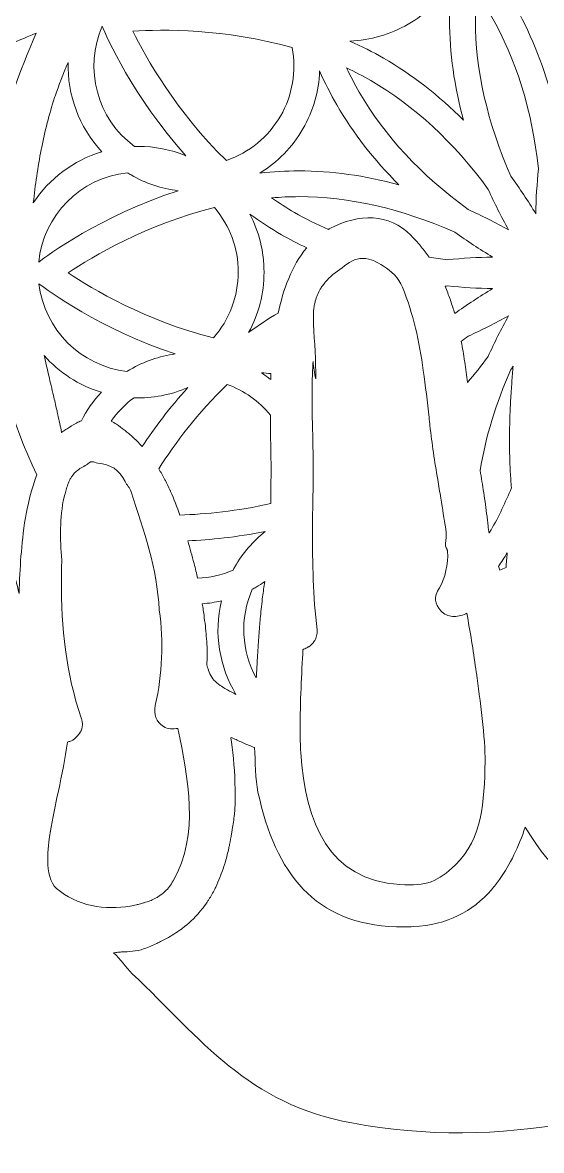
# Model space of a CAD drawing. Header units: millimetres. Extents: x -416 to 1516, y -417 to 43.
# Drawn here: x 216.7 to 240.2, y -287.4 to -236.2 of the extents above; entities that cross this region are included whole.
import ezdxf

# ---------------------------------------------------------------- set-up
doc = ezdxf.new("R2010")
doc.units = ezdxf.units.MM
doc.header["$MEASUREMENT"] = 0
doc.layers.add('Layer 4', color=7, linetype='Continuous')

msp = doc.modelspace()

# ---------------------------------------------------------------- linework, layer by layer
at = {"layer": 'Layer 4', "lineweight": 0}
for points, knots in [([(238.955, -235.331), (238.68, -234.855), (238.375, -234.384), (238.043, -233.926), (238.852, -234.352), (239.749, -234.574), (240.682, -234.574), (241.614, -234.574), (242.511, -234.352), (243.321, -233.926), (242.989, -234.384), (242.684, -234.855), (242.409, -235.331), (241.671, -236.608), (241.091, -238.032), (240.682, -239.572), (240.272, -238.032), (239.693, -236.608), (238.955, -235.331)], [0, 0, 0, 0, 1, 1, 1, 2, 2, 2, 3, 3, 3, 4, 4, 4, 5, 5, 5, 6, 6, 6, 6]), ([(236.686, -240.644), (235.562, -239.515), (234.348, -238.571), (233.069, -237.833), (232.581, -237.552), (232.069, -237.292), (231.539, -237.056), (232.464, -237.025), (233.363, -236.768), (234.179, -236.297), (234.993, -235.827), (235.664, -235.179), (236.153, -234.396), (236.091, -234.976), (236.06, -235.548), (236.06, -236.106), (236.06, -237.581), (236.27, -239.104), (236.686, -240.644)], [0, 0, 0, 0, 1, 1, 1, 2, 2, 2, 3, 3, 3, 4, 4, 4, 5, 5, 5, 6, 6, 6, 6]), ([(238.838, -243.183), (237.77, -240.758), (237.228, -238.378), (237.228, -236.106), (237.228, -235.707), (237.246, -235.296), (237.282, -234.877), (237.522, -235.222), (237.744, -235.569), (237.943, -235.915), (239.079, -237.882), (239.8, -240.214), (240.087, -242.848), (240.017, -243.525), (239.976, -244.211), (239.966, -244.894), (239.615, -244.307), (239.237, -243.734), (238.838, -243.183)], [0, 0, 0, 0, 1, 1, 1, 2, 2, 2, 3, 3, 3, 4, 4, 4, 5, 5, 5, 6, 6, 6, 6]), ([(216.835, -258.668), (216.643, -259.966), (216.587, -260.892), (216.551, -262.102), (216.543, -262.071), (216.534, -262.039), (216.526, -262.008), (216.229, -260.841), (215.904, -259.673), (215.569, -258.506), (215.486, -258.168), (215.406, -257.829), (215.32, -257.491), (215.307, -257.494), (215.292, -257.497), (215.278, -257.501), (214.712, -255.58), (214.116, -253.67), (213.522, -251.796), (213.521, -251.794), (213.52, -251.791), (213.52, -251.789), (212.837, -249.637), (212.133, -247.533), (211.414, -245.437), (210.696, -243.34), (209.963, -241.251), (209.226, -239.128), (209.853, -239.07), (210.697, -238.889), (211.598, -238.651), (213.041, -238.269), (214.634, -237.742), (215.732, -237.337), (216.144, -237.186), (216.486, -237.051), (216.725, -236.949), (216.878, -236.883), (216.984, -236.837), (217.06, -236.804), (217.21, -236.741), (217.196, -236.755), (217.316, -236.703), (216.613, -238.409), (215.897, -240.144), (215.58, -241.959), (214.667, -247.189), (215.042, -251.906), (217.354, -256.725), (217.158, -257.197), (216.893, -258.276), (216.835, -258.668)], [0, 0, 0, 0, 1, 1, 1, 2, 2, 2, 3, 3, 3, 4, 4, 4, 5, 5, 5, 6, 6, 6, 7, 7, 7, 8, 8, 8, 9, 9, 9, 10, 10, 10, 11, 11, 11, 12, 12, 12, 13, 13, 13, 14, 14, 14, 15, 15, 15, 16, 16, 16, 17, 17, 17, 17]), ([(220.316, -236.383), (220.504, -236.835), (221.701, -239.576), (224.1, -242.254), (223.42, -241.976), (222.691, -241.831), (221.949, -241.831), (221.892, -241.831), (221.835, -241.833), (221.779, -241.835), (220.074, -240.578), (219.481, -238.302), (220.316, -236.383)], [0, 0, 0, 0, 1, 1, 1, 2, 2, 2, 3, 3, 3, 4, 4, 4, 4]), ([(228.924, -237.356), (229.124, -238.421), (228.939, -239.517), (228.397, -240.455), (227.849, -241.404), (226.981, -242.117), (225.945, -242.473), (223.677, -240.279), (222.29, -237.79), (221.709, -236.612), (223.024, -236.525), (225.882, -236.482), (228.924, -237.356)], [0, 0, 0, 0, 1, 1, 1, 2, 2, 2, 3, 3, 3, 4, 4, 4, 4]), ([(217.56, -241.933), (217.714, -241.154), (217.909, -240.385), (218.161, -239.62), (218.167, -239.6), (218.174, -239.58), (218.181, -239.56), (218.351, -239.048), (218.547, -238.538), (218.773, -238.029), (218.773, -238.029), (218.773, -238.029), (218.773, -238.029), (218.732, -239.494), (219.255, -240.954), (220.301, -242.075), (218.993, -242.469), (217.91, -243.303), (217.193, -244.389), (217.193, -244.389), (217.193, -244.389), (217.193, -244.389), (217.281, -243.575), (217.395, -242.775), (217.55, -241.985), (217.553, -241.968), (217.556, -241.95), (217.56, -241.933)], [0, 0, 0, 0, 1, 1, 1, 2, 2, 2, 3, 3, 3, 4, 4, 4, 5, 5, 5, 6, 6, 6, 7, 7, 7, 8, 8, 8, 9, 9, 9, 9]), ([(236.898, -244.695), (234.759, -243.128), (233.098, -241.337), (231.962, -239.368), (231.762, -239.023), (231.572, -238.658), (231.393, -238.277), (231.773, -238.456), (232.139, -238.646), (232.485, -238.845), (234.453, -239.982), (236.245, -241.643), (237.811, -243.782), (238.09, -244.405), (238.397, -245.018), (238.728, -245.611), (238.133, -245.28), (237.52, -244.973), (236.898, -244.695)], [0, 0, 0, 0, 1, 1, 1, 2, 2, 2, 3, 3, 3, 4, 4, 4, 5, 5, 5, 6, 6, 6, 6]), ([(229.409, -241.04), (229.878, -240.228), (230.135, -239.334), (230.168, -238.414), (230.405, -238.947), (230.666, -239.463), (230.949, -239.953), (231.687, -241.231), (232.631, -242.445), (233.761, -243.57), (232.221, -243.154), (230.698, -242.943), (229.223, -242.943), (228.649, -242.943), (228.06, -242.977), (227.462, -243.042), (228.266, -242.551), (228.93, -241.87), (229.409, -241.04)], [0, 0, 0, 0, 1, 1, 1, 2, 2, 2, 3, 3, 3, 4, 4, 4, 5, 5, 5, 6, 6, 6, 6]), ([(221.457, -243.027), (221.511, -243.061), (221.565, -243.094), (221.621, -243.127), (222.283, -243.508), (223.01, -243.751), (223.761, -243.844), (220.249, -244.976), (217.787, -246.81), (217.44, -247.077), (217.651, -244.96), (219.315, -243.259), (221.457, -243.027)], [0, 0, 0, 0, 1, 1, 1, 2, 2, 2, 3, 3, 3, 4, 4, 4, 4]), ([(229.223, -244.112), (231.493, -244.112), (233.874, -244.654), (236.299, -245.722), (236.85, -246.121), (237.423, -246.499), (238.011, -246.85), (237.327, -246.861), (236.641, -246.901), (235.964, -246.971), (235.681, -246.94), (235.403, -246.903), (235.127, -246.861), (235.127, -246.861), (235.127, -246.861), (235.127, -246.861), (235.015, -246.698), (234.896, -246.538), (234.768, -246.381), (234.759, -246.37), (234.751, -246.359), (234.741, -246.347), (234.607, -246.185), (234.466, -246.026), (234.313, -245.87), (234.312, -245.87), (234.312, -245.87), (234.312, -245.869), (233.308, -244.854), (231.954, -244.869), (230.636, -245.559), (230.636, -245.559), (230.636, -245.559), (230.636, -245.559), (230.615, -245.57), (230.597, -245.583), (230.577, -245.594), (230.04, -245.364), (229.522, -245.111), (229.031, -244.827), (228.686, -244.627), (228.338, -244.406), (227.994, -244.166), (228.411, -244.13), (228.823, -244.112), (229.223, -244.112)], [0, 0, 0, 0, 1, 1, 1, 2, 2, 2, 3, 3, 3, 4, 4, 4, 5, 5, 5, 6, 6, 6, 7, 7, 7, 8, 8, 8, 9, 9, 9, 10, 10, 10, 11, 11, 11, 12, 12, 12, 13, 13, 13, 14, 14, 14, 15, 15, 15, 15]), ([(225.401, -244.601), (226.098, -245.42), (226.481, -246.457), (226.481, -247.533), (226.481, -248.634), (226.082, -249.691), (225.354, -250.519), (222.301, -249.752), (219.863, -248.294), (218.774, -247.566), (219.871, -246.832), (222.328, -245.364), (225.401, -244.601)], [0, 0, 0, 0, 1, 1, 1, 2, 2, 2, 3, 3, 3, 4, 4, 4, 4]), ([(226.945, -250.275), (227.408, -249.439), (227.65, -248.506), (227.65, -247.533), (227.65, -246.603), (227.429, -245.708), (227.005, -244.9), (227.476, -245.243), (227.958, -245.557), (228.447, -245.839), (228.812, -246.05), (229.193, -246.245), (229.583, -246.429), (228.906, -247.242), (228.514, -248.343), (228.289, -249.39), (227.834, -249.66), (227.384, -249.953), (226.945, -250.275)], [0, 0, 0, 0, 1, 1, 1, 2, 2, 2, 3, 3, 3, 4, 4, 4, 5, 5, 5, 6, 6, 6, 6]), ([(269.298, -260.813), (268.424, -263.76), (266.739, -266.261), (264.619, -268.597), (264.268, -268.983), (263.782, -269.505), (263.421, -269.918), (263.419, -269.921), (263.412, -269.93), (263.409, -269.932), (263.283, -270.039), (263.184, -270.176), (263.079, -270.302), (261.979, -271.616), (260.864, -273.03), (259.814, -274.352), (259.419, -274.85), (258.971, -275.452), (258.617, -275.87), (258.404, -276.121), (258.188, -276.374), (257.969, -276.626), (257.936, -276.664), (257.904, -276.702), (257.871, -276.74), (257.659, -276.983), (257.444, -277.226), (257.227, -277.468), (257.187, -277.513), (257.147, -277.557), (257.107, -277.601), (256.887, -277.844), (256.665, -278.086), (256.439, -278.324), (256.405, -278.36), (256.372, -278.394), (256.338, -278.429), (256.1, -278.68), (255.86, -278.928), (255.615, -279.17), (255.453, -279.331), (255.289, -279.489), (255.124, -279.646), (255.072, -279.695), (255.019, -279.743), (254.967, -279.792), (254.853, -279.898), (254.739, -280.003), (254.625, -280.107), (254.56, -280.165), (254.495, -280.222), (254.43, -280.279), (254.325, -280.372), (254.22, -280.464), (254.114, -280.554), (254.044, -280.613), (253.975, -280.671), (253.905, -280.728), (253.801, -280.815), (253.697, -280.9), (253.592, -280.984), (253.52, -281.041), (253.448, -281.098), (253.375, -281.154), (253.27, -281.236), (253.165, -281.315), (253.059, -281.394), (252.986, -281.448), (252.913, -281.502), (252.84, -281.555), (252.73, -281.634), (252.619, -281.71), (252.508, -281.786), (252.438, -281.835), (252.367, -281.884), (252.296, -281.931), (252.173, -282.012), (252.049, -282.089), (251.925, -282.166), (251.865, -282.204), (251.805, -282.243), (251.745, -282.279), (251.559, -282.39), (251.372, -282.497), (251.184, -282.599), (244.951, -285.942), (238.338, -287.359), (231.635, -286.114), (226.896, -285.234), (224.845, -282.364), (221.678, -279.346), (221.359, -279.042), (221.162, -278.687), (220.832, -278.401), (220.896, -278.39), (220.958, -278.381), (221.017, -278.374), (221.077, -278.368), (221.135, -278.363), (221.191, -278.359), (221.531, -278.337), (221.828, -278.352), (222.219, -278.209), (222.421, -278.136), (222.61, -278.056), (222.792, -277.972), (222.849, -277.946), (222.903, -277.918), (222.958, -277.891), (223.081, -277.83), (223.201, -277.768), (223.316, -277.702), (223.374, -277.67), (223.43, -277.636), (223.485, -277.602), (223.596, -277.534), (223.702, -277.463), (223.804, -277.391), (223.85, -277.358), (223.897, -277.327), (223.941, -277.294), (224.234, -277.071), (224.492, -276.826), (224.72, -276.559), (224.754, -276.52), (224.786, -276.479), (224.819, -276.439), (224.907, -276.329), (224.99, -276.216), (225.069, -276.098), (225.095, -276.06), (225.122, -276.023), (225.146, -275.985), (225.244, -275.832), (225.335, -275.673), (225.418, -275.508), (225.434, -275.478), (225.447, -275.445), (225.462, -275.414), (225.53, -275.274), (225.593, -275.131), (225.651, -274.983), (225.672, -274.931), (225.693, -274.877), (225.713, -274.824), (225.768, -274.673), (225.821, -274.518), (225.869, -274.359), (225.879, -274.324), (225.891, -274.291), (225.901, -274.256), (225.957, -274.062), (226.007, -273.861), (226.053, -273.655), (226.065, -273.602), (226.075, -273.547), (226.087, -273.492), (226.12, -273.33), (226.152, -273.163), (226.181, -272.992), (226.191, -272.93), (226.202, -272.867), (226.212, -272.804), (226.247, -272.581), (226.279, -272.355), (226.307, -272.119), (226.328, -271.941), (226.339, -271.69), (226.341, -271.4), (226.342, -271.183), (226.339, -270.944), (226.331, -270.697), (226.307, -269.956), (226.241, -269.146), (226.147, -268.649), (226.165, -268.637), (226.184, -268.641), (226.203, -268.649), (226.222, -268.658), (226.241, -268.671), (226.26, -268.679), (226.419, -268.745), (226.579, -268.819), (226.737, -268.892), (226.894, -268.966), (227.058, -269.024), (227.217, -269.095), (227.263, -269.698), (227.253, -270.547), (227.375, -271.112), (228.174, -274.799), (229.952, -277.105), (233.647, -277.217), (233.893, -277.224), (234.148, -277.222), (234.411, -277.21), (235.967, -277.138), (237.106, -276.51), (237.955, -275.54), (238.085, -275.392), (238.207, -275.233), (238.324, -275.069), (238.81, -274.387), (239.189, -273.581), (239.488, -272.7), (240.712, -274.787), (242.269, -276.132), (244.75, -276.389), (244.973, -276.412), (245.196, -276.422), (245.417, -276.419), (246.965, -276.4), (248.436, -275.77), (249.609, -274.871), (249.74, -274.771), (249.859, -274.67), (249.969, -274.568), (250.072, -274.472), (250.166, -274.375), (250.254, -274.277), (250.284, -274.244), (250.311, -274.209), (250.339, -274.175), (250.395, -274.109), (250.451, -274.043), (250.502, -273.975), (250.532, -273.935), (250.561, -273.893), (250.59, -273.852), (250.634, -273.789), (250.678, -273.726), (250.719, -273.662), (250.747, -273.618), (250.774, -273.574), (250.801, -273.53), (250.84, -273.466), (250.878, -273.401), (250.915, -273.335), (250.94, -273.29), (250.966, -273.245), (250.99, -273.199), (251.027, -273.13), (251.064, -273.06), (251.1, -272.989), (251.122, -272.945), (251.145, -272.9), (251.168, -272.856), (251.208, -272.774), (251.249, -272.69), (251.289, -272.606), (251.361, -272.457), (251.434, -272.306), (251.51, -272.149), (252.518, -273.947), (253.823, -275.419), (255.965, -275.401), (256.108, -275.4), (256.254, -275.392), (256.405, -275.377), (256.405, -275.377), (256.405, -275.377), (256.405, -275.377), (256.626, -275.355), (256.838, -275.324), (257.043, -275.286), (257.11, -275.274), (257.173, -275.257), (257.239, -275.243), (257.374, -275.214), (257.508, -275.184), (257.636, -275.149), (257.709, -275.128), (257.779, -275.104), (257.851, -275.082), (257.965, -275.045), (258.077, -275.007), (258.186, -274.965), (258.257, -274.938), (258.326, -274.909), (258.394, -274.879), (258.497, -274.834), (258.597, -274.787), (258.695, -274.737), (258.76, -274.704), (258.824, -274.671), (258.887, -274.635), (258.983, -274.581), (259.076, -274.523), (259.167, -274.464), (259.224, -274.427), (259.281, -274.391), (259.336, -274.352), (259.432, -274.284), (259.523, -274.211), (259.613, -274.137), (259.656, -274.101), (259.702, -274.068), (259.743, -274.031), (259.872, -273.918), (259.995, -273.8), (260.111, -273.675), (260.243, -273.532), (260.367, -273.381), (260.484, -273.223), (260.523, -273.171), (260.557, -273.115), (260.594, -273.062), (260.669, -272.953), (260.743, -272.844), (260.812, -272.73), (260.852, -272.663), (260.888, -272.593), (260.926, -272.524), (260.985, -272.416), (261.044, -272.308), (261.098, -272.195), (261.134, -272.12), (261.168, -272.042), (261.202, -271.964), (261.252, -271.852), (261.299, -271.738), (261.344, -271.622), (261.375, -271.54), (261.406, -271.458), (261.435, -271.374), (261.477, -271.255), (261.516, -271.133), (261.553, -271.01), (261.579, -270.925), (261.605, -270.841), (261.628, -270.754), (261.664, -270.624), (261.696, -270.491), (261.727, -270.357), (261.747, -270.273), (261.768, -270.19), (261.786, -270.105), (261.818, -269.955), (261.845, -269.802), (261.872, -269.648), (261.884, -269.575), (261.899, -269.503), (261.911, -269.428), (261.947, -269.198), (261.979, -268.965), (262.005, -268.727), (262.052, -268.304), (262.067, -267.864), (262.06, -267.414), (262.039, -266.064), (261.82, -264.625), (261.665, -263.301), (261.62, -262.919), (261.51, -262.29), (261.461, -261.878), (261.767, -261.31), (262.046, -260.751), (262.319, -260.172), (262.473, -259.846), (262.612, -259.557), (262.78, -259.221), (262.947, -258.885), (263.136, -258.483), (263.287, -258.128), (263.472, -258.263), (263.638, -258.352), (263.845, -258.341), (263.915, -258.337), (263.988, -258.322), (264.069, -258.294), (264.123, -258.276), (264.173, -258.249), (264.222, -258.22), (264.234, -258.212), (264.245, -258.205), (264.257, -258.197), (264.343, -258.137), (264.417, -258.061), (264.474, -257.973), (264.482, -257.96), (264.488, -257.947), (264.496, -257.934), (264.512, -257.904), (264.527, -257.874), (264.54, -257.842), (264.546, -257.826), (264.551, -257.811), (264.557, -257.794), (264.567, -257.762), (264.574, -257.729), (264.58, -257.695), (264.583, -257.68), (264.586, -257.665), (264.588, -257.649), (264.593, -257.6), (264.594, -257.55), (264.588, -257.499), (264.588, -257.499), (264.588, -257.499), (264.588, -257.499), (264.484, -256.591), (264.218, -255.748), (263.954, -254.889), (263.859, -254.581), (263.767, -254.298), (263.676, -253.993), (263.671, -253.737), (263.676, -253.489), (263.685, -253.243), (263.688, -253.181), (263.69, -253.12), (263.694, -253.06), (263.707, -252.816), (263.724, -252.576), (263.752, -252.341), (263.752, -252.341), (263.752, -252.34), (263.752, -252.34), (263.78, -252.105), (263.817, -251.877), (263.86, -251.65), (263.87, -251.595), (263.881, -251.54), (263.892, -251.485), (263.938, -251.259), (263.989, -251.037), (264.05, -250.819), (264.05, -250.819), (264.05, -250.819), (264.05, -250.819), (264.479, -250.19), (264.783, -249.474), (264.933, -248.706), (264.933, -248.706), (264.933, -248.706), (264.933, -248.706), (265.159, -248.303), (265.416, -247.909), (265.704, -247.519), (265.716, -247.503), (265.729, -247.486), (265.741, -247.47), (265.862, -247.308), (265.99, -247.146), (266.123, -246.985), (266.156, -246.944), (266.189, -246.904), (266.223, -246.863), (266.372, -246.686), (266.526, -246.509), (266.688, -246.332), (266.689, -246.331), (266.689, -246.331), (266.69, -246.33), (267.208, -245.768), (268.047, -245.288), (268.873, -245.315), (268.892, -245.558), (268.824, -245.794), (268.771, -246.039), (268.71, -246.002), (268.594, -246.144), (268.538, -246.15), (268.45, -246.16), (268.364, -246.206), (268.28, -246.28), (268.241, -246.315), (268.201, -246.356), (268.163, -246.403), (268.15, -246.418), (268.138, -246.435), (268.126, -246.451), (268.1, -246.485), (268.074, -246.519), (268.049, -246.556), (268.034, -246.577), (268.02, -246.6), (268.006, -246.623), (267.984, -246.659), (267.961, -246.696), (267.939, -246.735), (267.925, -246.76), (267.91, -246.786), (267.896, -246.812), (267.875, -246.852), (267.854, -246.892), (267.833, -246.934), (267.82, -246.961), (267.807, -246.988), (267.793, -247.015), (267.772, -247.059), (267.752, -247.104), (267.732, -247.15), (267.72, -247.176), (267.708, -247.202), (267.697, -247.228), (267.675, -247.279), (267.654, -247.331), (267.633, -247.382), (267.625, -247.404), (267.616, -247.425), (267.607, -247.446), (267.55, -247.593), (267.497, -247.738), (267.45, -247.876), (267.443, -247.898), (267.436, -247.918), (267.429, -247.94), (267.413, -247.987), (267.398, -248.033), (267.384, -248.077), (267.377, -248.099), (267.37, -248.12), (267.363, -248.142), (267.35, -248.183), (267.338, -248.222), (267.327, -248.26), (267.32, -248.28), (267.315, -248.298), (267.309, -248.317), (267.299, -248.353), (267.289, -248.385), (267.28, -248.416), (267.275, -248.434), (267.27, -248.45), (267.266, -248.466), (267.257, -248.496), (267.25, -248.521), (267.244, -248.546), (267.241, -248.557), (267.238, -248.567), (267.235, -248.577), (267.228, -248.602), (267.223, -248.622), (267.219, -248.638), (267.218, -248.642), (267.216, -248.648), (267.215, -248.651), (267.211, -248.669), (267.208, -248.68), (267.208, -248.682), (267.006, -250.246), (267.19, -251.131), (267.861, -252.217), (268.165, -252.708), (268.57, -252.808), (269.047, -253.009), (269.139, -253.437), (269.26, -253.815), (269.351, -254.258), (269.499, -254.983), (269.732, -255.557), (269.826, -256.339), (270.014, -257.907), (269.78, -259.185), (269.298, -260.813)], [0, 0, 0, 0, 1, 1, 1, 2, 2, 2, 3, 3, 3, 4, 4, 4, 5, 5, 5, 6, 6, 6, 7, 7, 7, 8, 8, 8, 9, 9, 9, 10, 10, 10, 11, 11, 11, 12, 12, 12, 13, 13, 13, 14, 14, 14, 15, 15, 15, 16, 16, 16, 17, 17, 17, 18, 18, 18, 19, 19, 19, 20, 20, 20, 21, 21, 21, 22, 22, 22, 23, 23, 23, 24, 24, 24, 25, 25, 25, 26, 26, 26, 27, 27, 27, 28, 28, 28, 29, 29, 29, 30, 30, 30, 31, 31, 31, 32, 32, 32, 33, 33, 33, 34, 34, 34, 35, 35, 35, 36, 36, 36, 37, 37, 37, 38, 38, 38, 39, 39, 39, 40, 40, 40, 41, 41, 41, 42, 42, 42, 43, 43, 43, 44, 44, 44, 45, 45, 45, 46, 46, 46, 47, 47, 47, 48, 48, 48, 49, 49, 49, 50, 50, 50, 51, 51, 51, 52, 52, 52, 53, 53, 53, 54, 54, 54, 55, 55, 55, 56, 56, 56, 57, 57, 57, 58, 58, 58, 59, 59, 59, 60, 60, 60, 61, 61, 61, 62, 62, 62, 63, 63, 63, 64, 64, 64, 65, 65, 65, 66, 66, 66, 67, 67, 67, 68, 68, 68, 69, 69, 69, 70, 70, 70, 71, 71, 71, 72, 72, 72, 73, 73, 73, 74, 74, 74, 75, 75, 75, 76, 76, 76, 77, 77, 77, 78, 78, 78, 79, 79, 79, 80, 80, 80, 81, 81, 81, 82, 82, 82, 83, 83, 83, 84, 84, 84, 85, 85, 85, 86, 86, 86, 87, 87, 87, 88, 88, 88, 89, 89, 89, 90, 90, 90, 91, 91, 91, 92, 92, 92, 93, 93, 93, 94, 94, 94, 95, 95, 95, 96, 96, 96, 97, 97, 97, 98, 98, 98, 99, 99, 99, 100, 100, 100, 101, 101, 101, 102, 102, 102, 103, 103, 103, 104, 104, 104, 105, 105, 105, 106, 106, 106, 107, 107, 107, 108, 108, 108, 109, 109, 109, 110, 110, 110, 111, 111, 111, 112, 112, 112, 113, 113, 113, 114, 114, 114, 115, 115, 115, 116, 116, 116, 117, 117, 117, 118, 118, 118, 119, 119, 119, 120, 120, 120, 121, 121, 121, 122, 122, 122, 123, 123, 123, 124, 124, 124, 125, 125, 125, 126, 126, 126, 127, 127, 127, 128, 128, 128, 129, 129, 129, 130, 130, 130, 131, 131, 131, 132, 132, 132, 133, 133, 133, 134, 134, 134, 135, 135, 135, 136, 136, 136, 137, 137, 137, 138, 138, 138, 139, 139, 139, 140, 140, 140, 141, 141, 141, 142, 142, 142, 143, 143, 143, 144, 144, 144, 145, 145, 145, 146, 146, 146, 147, 147, 147, 148, 148, 148, 149, 149, 149, 150, 150, 150, 151, 151, 151, 152, 152, 152, 153, 153, 153, 154, 154, 154, 155, 155, 155, 156, 156, 156, 157, 157, 157, 158, 158, 158, 159, 159, 159, 160, 160, 160, 161, 161, 161, 162, 162, 162, 163, 163, 163, 164, 164, 164, 165, 165, 165, 166, 166, 166, 167, 167, 167, 168, 168, 168, 169, 169, 169, 170, 170, 170, 171, 171, 171, 172, 172, 172, 173, 173, 173, 174, 174, 174, 175, 175, 175, 176, 176, 176, 177, 177, 177, 178, 178, 178, 179, 179, 179, 180, 180, 180, 181, 181, 181, 182, 182, 182, 183, 183, 183, 184, 184, 184, 185, 185, 185, 185]), ([(229.415, -264.655), (229.428, -264.628), (229.442, -264.636), (229.454, -264.632), (229.519, -264.608), (229.578, -264.577), (229.635, -264.544), (229.649, -264.535), (229.662, -264.527), (229.676, -264.518), (229.777, -264.451), (229.862, -264.369), (229.926, -264.273), (229.935, -264.26), (229.942, -264.245), (229.951, -264.231), (229.969, -264.199), (229.986, -264.166), (230, -264.132), (230.007, -264.114), (230.013, -264.097), (230.019, -264.079), (230.03, -264.044), (230.038, -264.007), (230.044, -263.97), (230.047, -263.953), (230.051, -263.936), (230.053, -263.919), (230.058, -263.864), (230.059, -263.808), (230.052, -263.749), (230.052, -263.749), (230.052, -263.749), (230.052, -263.749), (229.874, -262.224), (229.838, -260.741), (229.846, -259.228), (229.849, -258.724), (229.857, -258.216), (229.866, -257.703), (229.87, -257.471), (229.876, -257.03), (229.879, -256.791), (229.879, -256.791), (229.879, -256.791), (229.879, -256.791), (229.886, -256.059), (229.867, -255.371), (229.848, -254.659), (229.836, -254.223), (229.828, -253.791), (229.827, -253.359), (229.825, -252.927), (229.831, -252.495), (229.847, -252.061), (229.848, -252.035), (229.85, -252.008), (229.851, -251.982), (229.857, -251.85), (229.865, -251.719), (229.872, -251.586), (229.901, -251.85), (229.941, -252.111), (229.991, -252.372), (229.991, -252.372), (229.991, -252.372), (229.991, -252.372), (229.991, -252.372), (229.991, -252.372), (229.991, -252.372), (229.993, -252.267), (229.994, -252.161), (229.994, -252.056), (229.994, -252.056), (229.994, -252.056), (229.994, -252.056), (229.992, -251.23), (229.901, -250.414), (229.885, -249.588), (229.883, -249.472), (229.889, -249.363), (229.899, -249.256), (229.902, -249.224), (229.907, -249.193), (229.911, -249.162), (229.921, -249.084), (229.935, -249.009), (229.952, -248.935), (229.959, -248.906), (229.965, -248.877), (229.973, -248.848), (230.025, -248.654), (230.102, -248.474), (230.201, -248.307), (230.215, -248.283), (230.231, -248.259), (230.246, -248.235), (230.286, -248.174), (230.328, -248.115), (230.373, -248.057), (230.39, -248.035), (230.408, -248.012), (230.426, -247.99), (230.631, -247.746), (230.889, -247.531), (231.196, -247.338), (231.48, -247.1), (231.75, -246.9), (232.134, -246.912), (232.519, -246.924), (232.721, -247.045), (233.069, -247.27), (233.417, -247.495), (233.734, -247.767), (233.921, -248.22), (234.413, -249.412), (234.694, -250.7), (234.869, -251.99), (234.967, -252.712), (235.054, -253.406), (235.128, -254.132), (235.138, -254.227), (235.156, -254.398), (235.166, -254.489), (235.26, -255.319), (235.385, -256.123), (235.519, -256.938), (235.566, -257.227), (235.613, -257.491), (235.66, -257.787), (235.675, -257.885), (235.709, -258.051), (235.722, -258.153), (235.779, -258.614), (235.907, -259.052), (235.907, -259.516), (235.906, -259.716), (235.811, -259.912), (235.942, -260.111), (235.953, -260.127), (235.953, -260.149), (235.959, -260.161), (235.966, -260.172), (235.968, -260.185), (235.969, -260.194), (236.007, -260.754), (235.851, -261.417), (235.596, -261.851), (235.341, -262.285), (235.367, -262.556), (235.664, -262.889), (235.813, -263.056), (235.999, -263.132), (236.196, -263.146), (236.393, -263.16), (236.6, -263.11), (236.789, -263.023), (236.804, -263.016), (236.822, -263.001), (236.835, -262.995), (236.996, -263.833), (237.125, -264.683), (237.247, -265.526), (237.254, -265.573), (237.271, -265.683), (237.275, -265.717), (237.429, -266.881), (237.69, -268.703), (237.668, -269.727), (237.628, -271.558), (237.551, -273.219), (236.324, -274.404), (235.52, -275.181), (235.03, -275.379), (233.809, -275.302), (230.581, -275.1), (229.525, -272.524), (229.314, -269.31), (229.293, -268.992), (229.284, -268.629), (229.284, -268.241), (229.282, -267.077), (229.357, -265.692), (229.415, -264.655)], [0, 0, 0, 0, 1, 1, 1, 2, 2, 2, 3, 3, 3, 4, 4, 4, 5, 5, 5, 6, 6, 6, 7, 7, 7, 8, 8, 8, 9, 9, 9, 10, 10, 10, 11, 11, 11, 12, 12, 12, 13, 13, 13, 14, 14, 14, 15, 15, 15, 16, 16, 16, 17, 17, 17, 18, 18, 18, 19, 19, 19, 20, 20, 20, 21, 21, 21, 22, 22, 22, 23, 23, 23, 24, 24, 24, 25, 25, 25, 26, 26, 26, 27, 27, 27, 28, 28, 28, 29, 29, 29, 30, 30, 30, 31, 31, 31, 32, 32, 32, 33, 33, 33, 34, 34, 34, 35, 35, 35, 36, 36, 36, 37, 37, 37, 38, 38, 38, 39, 39, 39, 40, 40, 40, 41, 41, 41, 42, 42, 42, 43, 43, 43, 44, 44, 44, 45, 45, 45, 46, 46, 46, 47, 47, 47, 48, 48, 48, 49, 49, 49, 50, 50, 50, 51, 51, 51, 52, 52, 52, 53, 53, 53, 54, 54, 54, 55, 55, 55, 56, 56, 56, 57, 57, 57, 58, 58, 58, 59, 59, 59, 60, 60, 60, 61, 61, 61, 61]), ([(223.629, -251.243), (222.912, -251.344), (222.218, -251.582), (221.584, -251.948), (221.535, -251.977), (221.487, -252.006), (221.439, -252.036), (219.341, -251.801), (217.691, -250.132), (217.448, -248.061), (217.819, -248.345), (220.214, -250.117), (223.629, -251.243)], [0, 0, 0, 0, 1, 1, 1, 2, 2, 2, 3, 3, 3, 4, 4, 4, 4]), ([(235.966, -248.161), (236.644, -248.231), (237.33, -248.271), (238.01, -248.282), (237.421, -248.634), (236.845, -249.013), (236.292, -249.414), (236.291, -249.415), (236.291, -249.415), (236.29, -249.415), (236.29, -249.415), (236.29, -249.415), (236.29, -249.415), (236.233, -249.216), (236.171, -249.018), (236.103, -248.823), (236.096, -248.804), (236.09, -248.784), (236.083, -248.764), (236.012, -248.566), (235.937, -248.369), (235.853, -248.176), (235.853, -248.176), (235.853, -248.175), (235.853, -248.175), (235.891, -248.171), (235.928, -248.165), (235.966, -248.161)], [0, 0, 0, 0, 1, 1, 1, 2, 2, 2, 3, 3, 3, 4, 4, 4, 5, 5, 5, 6, 6, 6, 7, 7, 7, 8, 8, 8, 9, 9, 9, 9]), ([(236.898, -250.437), (237.52, -250.159), (238.133, -249.851), (238.728, -249.52), (238.396, -250.115), (238.087, -250.731), (237.807, -251.357), (237.506, -251.769), (237.195, -252.158), (236.876, -252.532), (236.835, -252.224), (236.792, -251.917), (236.746, -251.612), (236.744, -251.6), (236.742, -251.588), (236.74, -251.576), (236.694, -251.274), (236.644, -250.973), (236.587, -250.676), (236.587, -250.676), (236.587, -250.675), (236.587, -250.675), (236.691, -250.596), (236.791, -250.515), (236.898, -250.437)], [0, 0, 0, 0, 1, 1, 1, 2, 2, 2, 3, 3, 3, 4, 4, 4, 5, 5, 5, 6, 6, 6, 7, 7, 7, 8, 8, 8, 8]), ([(220.279, -252.984), (219.911, -253.375), (219.609, -253.81), (219.371, -254.271), (219.37, -254.271), (219.37, -254.271), (219.37, -254.271), (219.302, -254.3), (219.235, -254.334), (219.167, -254.37), (219.154, -254.377), (219.14, -254.384), (219.126, -254.392), (218.993, -254.465), (218.859, -254.548), (218.723, -254.637), (218.705, -254.648), (218.688, -254.66), (218.671, -254.671), (218.609, -254.712), (218.547, -254.754), (218.484, -254.796), (218.482, -254.797), (218.48, -254.799), (218.477, -254.801), (218.477, -254.8), (218.477, -254.8), (218.477, -254.799), (218.422, -254.529), (218.364, -254.263), (218.305, -253.997), (218.289, -253.923), (218.272, -253.849), (218.255, -253.774), (218.206, -253.558), (218.157, -253.343), (218.107, -253.129), (218.037, -252.829), (217.967, -252.531), (217.897, -252.235), (217.891, -252.209), (217.885, -252.184), (217.879, -252.158), (217.813, -251.877), (217.748, -251.598), (217.685, -251.318), (218.365, -252.084), (219.253, -252.67), (220.279, -252.984)], [0, 0, 0, 0, 1, 1, 1, 2, 2, 2, 3, 3, 3, 4, 4, 4, 5, 5, 5, 6, 6, 6, 7, 7, 7, 8, 8, 8, 9, 9, 9, 10, 10, 10, 11, 11, 11, 12, 12, 12, 13, 13, 13, 14, 14, 14, 15, 15, 15, 16, 16, 16, 16]), ([(227.528, -252.096), (227.674, -252.112), (227.818, -252.123), (227.962, -252.134), (227.958, -252.225), (227.955, -252.315), (227.952, -252.406), (227.815, -252.298), (227.676, -252.191), (227.528, -252.096)], [0, 0, 0, 0, 1, 1, 1, 2, 2, 2, 3, 3, 3, 3]), ([(238.78, -255.764), (238.783, -255.891), (238.787, -256.019), (238.792, -256.147), (238.798, -256.296), (238.803, -256.444), (238.812, -256.593), (238.825, -256.831), (238.842, -257.069), (238.863, -257.308), (238.594, -257.976), (238.29, -258.615), (237.943, -259.216), (237.912, -259.27), (237.878, -259.323), (237.846, -259.377), (237.832, -259.257), (237.818, -259.137), (237.803, -259.017), (237.797, -258.971), (237.793, -258.924), (237.787, -258.878), (237.777, -258.803), (237.764, -258.685), (237.756, -258.619), (237.712, -258.257), (237.661, -257.894), (237.606, -257.534), (237.555, -257.195), (237.499, -256.859), (237.443, -256.526), (237.443, -256.524), (237.443, -256.522), (237.443, -256.521), (237.691, -255.026), (238.156, -253.496), (238.838, -251.949), (238.873, -251.901), (238.905, -251.851), (238.939, -251.803), (238.918, -252.045), (238.898, -252.288), (238.88, -252.529), (238.87, -252.66), (238.862, -252.791), (238.853, -252.922), (238.844, -253.068), (238.835, -253.214), (238.827, -253.36), (238.819, -253.499), (238.812, -253.638), (238.805, -253.777), (238.799, -253.928), (238.794, -254.079), (238.789, -254.229), (238.782, -254.45), (238.778, -254.671), (238.775, -254.892), (238.774, -255.035), (238.773, -255.178), (238.773, -255.321), (238.774, -255.468), (238.777, -255.616), (238.78, -255.764)], [0, 0, 0, 0, 1, 1, 1, 2, 2, 2, 3, 3, 3, 4, 4, 4, 5, 5, 5, 6, 6, 6, 7, 7, 7, 8, 8, 8, 9, 9, 9, 10, 10, 10, 11, 11, 11, 12, 12, 12, 13, 13, 13, 14, 14, 14, 15, 15, 15, 16, 16, 16, 17, 17, 17, 18, 18, 18, 19, 19, 19, 20, 20, 20, 21, 21, 21, 21]), ([(223.834, -258.55), (223.834, -258.55), (223.834, -258.55), (223.834, -258.55), (223.707, -258.181), (223.569, -257.823), (223.415, -257.478), (223.409, -257.463), (223.402, -257.448), (223.395, -257.433), (223.326, -257.28), (223.254, -257.13), (223.178, -256.983), (223.167, -256.962), (223.156, -256.94), (223.145, -256.919), (223.061, -256.76), (222.974, -256.604), (222.881, -256.453), (222.881, -256.452), (222.881, -256.452), (222.881, -256.452), (223.624, -255.286), (224.648, -253.907), (225.978, -252.627), (226.749, -252.906), (227.423, -253.387), (227.937, -254.012), (227.937, -254.017), (227.937, -254.023), (227.937, -254.028), (227.94, -254.387), (227.944, -254.751), (227.948, -255.126), (227.948, -255.137), (227.948, -255.148), (227.948, -255.16), (227.95, -255.299), (227.959, -255.532), (227.961, -255.671), (227.971, -256.432), (227.965, -257.098), (227.956, -257.868), (227.955, -257.918), (227.955, -257.972), (227.954, -258.024), (226.434, -258.374), (225.003, -258.511), (223.834, -258.55)], [0, 0, 0, 0, 1, 1, 1, 2, 2, 2, 3, 3, 3, 4, 4, 4, 5, 5, 5, 6, 6, 6, 7, 7, 7, 8, 8, 8, 9, 9, 9, 10, 10, 10, 11, 11, 11, 12, 12, 12, 13, 13, 13, 14, 14, 14, 15, 15, 15, 16, 16, 16, 16]), ([(222.128, -255.442), (222.128, -255.442), (222.128, -255.442), (222.128, -255.442), (222.053, -255.359), (221.975, -255.278), (221.895, -255.199), (221.875, -255.179), (221.855, -255.159), (221.834, -255.139), (221.765, -255.072), (221.695, -255.007), (221.622, -254.943), (221.576, -254.902), (221.529, -254.864), (221.481, -254.824), (221.425, -254.778), (221.37, -254.731), (221.312, -254.686), (221.199, -254.599), (221.083, -254.515), (220.961, -254.434), (220.961, -254.434), (220.961, -254.434), (220.961, -254.433), (220.877, -254.378), (220.797, -254.334), (220.717, -254.294), (220.717, -254.294), (220.717, -254.294), (220.717, -254.294), (220.995, -253.894), (221.343, -253.532), (221.757, -253.23), (222.591, -253.261), (223.43, -253.1), (224.195, -252.771), (223.367, -253.682), (222.683, -254.602), (222.128, -255.442)], [0, 0, 0, 0, 1, 1, 1, 2, 2, 2, 3, 3, 3, 4, 4, 4, 5, 5, 5, 6, 6, 6, 7, 7, 7, 8, 8, 8, 9, 9, 9, 10, 10, 10, 11, 11, 11, 12, 12, 12, 13, 13, 13, 13]), ([(218.246, -275.479), (217.948, -275.215), (217.856, -274.716), (217.846, -274.227), (217.836, -273.738), (217.91, -273.259), (217.945, -273.037), (217.959, -272.948), (217.966, -272.903), (217.969, -272.882), (217.97, -272.877), (217.97, -272.873), (217.971, -272.871), (217.968, -272.885), (217.957, -272.96), (217.957, -272.959), (217.957, -272.959), (217.957, -272.959), (217.957, -272.958), (217.957, -272.958), (217.957, -272.959), (217.957, -272.959), (217.957, -272.959), (217.957, -272.959), (217.957, -272.959), (217.957, -272.959), (217.957, -272.959), (217.957, -272.959), (218.083, -272.277), (218.196, -271.688), (218.329, -271.062), (218.489, -270.316), (218.637, -269.595), (218.737, -268.845), (218.784, -268.826), (218.834, -268.815), (218.882, -268.8), (218.93, -268.785), (218.976, -268.765), (219.017, -268.73), (219.057, -268.695), (219.095, -268.661), (219.13, -268.627), (219.162, -268.596), (219.192, -268.564), (219.22, -268.532), (219.229, -268.522), (219.237, -268.511), (219.245, -268.5), (219.263, -268.478), (219.281, -268.455), (219.297, -268.432), (219.306, -268.419), (219.313, -268.405), (219.321, -268.392), (219.334, -268.37), (219.347, -268.349), (219.357, -268.326), (219.364, -268.311), (219.37, -268.296), (219.376, -268.281), (219.385, -268.259), (219.392, -268.235), (219.398, -268.212), (219.403, -268.196), (219.406, -268.18), (219.409, -268.164), (219.414, -268.139), (219.416, -268.113), (219.418, -268.086), (219.419, -268.07), (219.421, -268.053), (219.42, -268.036), (219.42, -268.007), (219.416, -267.975), (219.412, -267.943), (219.41, -267.928), (219.41, -267.914), (219.407, -267.898), (219.398, -267.849), (219.385, -267.799), (219.367, -267.745), (218.67, -265.712), (218.459, -263.643), (218.468, -261.509), (218.47, -261.204), (218.475, -260.898), (218.485, -260.59), (218.485, -260.59), (218.485, -260.59), (218.485, -260.59), (218.44, -260.103), (218.417, -259.628), (218.43, -259.155), (218.442, -258.682), (218.49, -258.21), (218.586, -257.73), (218.604, -257.638), (218.656, -257.546), (218.673, -257.463), (218.673, -257.463), (218.673, -257.462), (218.674, -257.462), (218.691, -257.379), (218.712, -257.301), (218.736, -257.227), (218.744, -257.203), (218.752, -257.181), (218.761, -257.159), (218.779, -257.108), (218.798, -257.06), (218.82, -257.013), (218.83, -256.99), (218.842, -256.967), (218.853, -256.945), (218.877, -256.9), (218.902, -256.858), (218.93, -256.817), (218.942, -256.799), (218.953, -256.78), (218.967, -256.762), (219.008, -256.707), (219.053, -256.653), (219.103, -256.604), (219.103, -256.604), (219.103, -256.604), (219.104, -256.604), (219.163, -256.546), (219.231, -256.495), (219.303, -256.445), (219.321, -256.433), (219.34, -256.421), (219.359, -256.409), (219.435, -256.362), (219.515, -256.317), (219.606, -256.276), (219.606, -256.276), (219.606, -256.276), (219.606, -256.276), (219.692, -256.237), (219.67, -256.188), (219.786, -256.142), (219.815, -256.131), (219.84, -256.127), (219.864, -256.128), (219.935, -256.13), (219.995, -256.175), (220.117, -256.191), (220.683, -256.262), (221.094, -256.476), (221.359, -257.032), (221.436, -257.194), (221.559, -257.297), (221.626, -257.499), (222.213, -259.257), (222.798, -260.973), (222.903, -262.848), (223.107, -264.336), (223.043, -265.719), (222.723, -267.181), (222.633, -267.589), (222.751, -267.913), (223.096, -268.138), (223.198, -268.205), (223.302, -268.232), (223.41, -268.239), (223.519, -268.246), (223.63, -268.233), (223.747, -268.22), (224.202, -270.515), (224.736, -272.996), (223.533, -275.13), (223.425, -275.32), (223.304, -275.477), (223.169, -275.608), (223.169, -275.608), (223.169, -275.608), (223.169, -275.608), (223.108, -275.667), (223.044, -275.719), (222.978, -275.768), (222.958, -275.782), (222.937, -275.796), (222.917, -275.81), (222.867, -275.844), (222.815, -275.876), (222.762, -275.905), (222.741, -275.917), (222.719, -275.929), (222.697, -275.94), (222.625, -275.977), (222.55, -276.012), (222.472, -276.043), (222.471, -276.043), (222.47, -276.044), (222.469, -276.044), (222.389, -276.075), (222.306, -276.102), (222.221, -276.127), (222.195, -276.135), (222.168, -276.142), (222.142, -276.15), (222.078, -276.167), (222.012, -276.184), (221.945, -276.2), (221.918, -276.206), (221.891, -276.213), (221.863, -276.219), (221.773, -276.239), (221.681, -276.258), (221.585, -276.276), (221.584, -276.276), (221.583, -276.276), (221.581, -276.276), (220.485, -276.48), (219.147, -276.278), (218.246, -275.479)], [0, 0, 0, 0, 1, 1, 1, 2, 2, 2, 3, 3, 3, 4, 4, 4, 5, 5, 5, 6, 6, 6, 7, 7, 7, 8, 8, 8, 9, 9, 9, 10, 10, 10, 11, 11, 11, 12, 12, 12, 13, 13, 13, 14, 14, 14, 15, 15, 15, 16, 16, 16, 17, 17, 17, 18, 18, 18, 19, 19, 19, 20, 20, 20, 21, 21, 21, 22, 22, 22, 23, 23, 23, 24, 24, 24, 25, 25, 25, 26, 26, 26, 27, 27, 27, 28, 28, 28, 29, 29, 29, 30, 30, 30, 31, 31, 31, 32, 32, 32, 33, 33, 33, 34, 34, 34, 35, 35, 35, 36, 36, 36, 37, 37, 37, 38, 38, 38, 39, 39, 39, 40, 40, 40, 41, 41, 41, 42, 42, 42, 43, 43, 43, 44, 44, 44, 45, 45, 45, 46, 46, 46, 47, 47, 47, 48, 48, 48, 49, 49, 49, 50, 50, 50, 51, 51, 51, 52, 52, 52, 53, 53, 53, 54, 54, 54, 55, 55, 55, 56, 56, 56, 57, 57, 57, 58, 58, 58, 59, 59, 59, 60, 60, 60, 61, 61, 61, 62, 62, 62, 63, 63, 63, 64, 64, 64, 65, 65, 65, 66, 66, 66, 67, 67, 67, 68, 68, 68, 69, 69, 69, 70, 70, 70, 71, 71, 71, 72, 72, 72, 72]), ([(226.328, -260.892), (226.299, -260.941), (226.272, -260.991), (226.246, -261.041), (225.725, -261.269), (225.179, -261.387), (224.636, -261.41), (224.636, -261.41), (224.636, -261.41), (224.636, -261.41), (224.613, -261.304), (224.59, -261.2), (224.566, -261.1), (224.537, -260.977), (224.508, -260.857), (224.478, -260.745), (224.478, -260.745), (224.478, -260.744), (224.478, -260.744), (224.386, -260.397), (224.293, -260.055), (224.197, -259.718), (225.191, -259.673), (226.403, -259.556), (227.708, -259.287), (227.154, -259.729), (226.685, -260.272), (226.328, -260.892)], [0, 0, 0, 0, 1, 1, 1, 2, 2, 2, 3, 3, 3, 4, 4, 4, 5, 5, 5, 6, 6, 6, 7, 7, 7, 8, 8, 8, 9, 9, 9, 9]), ([(238.669, -260.268), (238.669, -260.27), (238.669, -260.272), (238.669, -260.274), (238.649, -260.49), (238.631, -260.707), (238.616, -260.924), (238.616, -260.925), (238.616, -260.925), (238.616, -260.926), (238.522, -260.96), (238.432, -261.005), (238.34, -261.045), (238.34, -261.045), (238.34, -261.045), (238.34, -261.045), (238.315, -260.989), (238.294, -260.931), (238.269, -260.876), (238.269, -260.876), (238.269, -260.876), (238.269, -260.876), (238.408, -260.674), (238.542, -260.472), (238.669, -260.268)], [0, 0, 0, 0, 1, 1, 1, 2, 2, 2, 3, 3, 3, 4, 4, 4, 5, 5, 5, 6, 6, 6, 7, 7, 7, 8, 8, 8, 8]), ([(227.685, -261.566), (227.648, -261.796), (227.615, -262.027), (227.586, -262.258), (227.567, -262.407), (227.551, -262.556), (227.535, -262.704), (227.518, -262.852), (227.503, -262.999), (227.489, -263.147), (227.477, -263.266), (227.466, -263.385), (227.456, -263.504), (227.433, -263.773), (227.412, -264.042), (227.394, -264.311), (227.373, -264.635), (227.358, -264.944), (227.338, -265.248), (227.323, -265.479), (227.309, -265.703), (227.296, -265.927), (226.633, -264.726), (226.528, -263.25), (227.118, -261.916), (227.174, -261.886), (227.23, -261.855), (227.286, -261.823), (227.423, -261.744), (227.555, -261.656), (227.685, -261.566)], [0, 0, 0, 0, 1, 1, 1, 2, 2, 2, 3, 3, 3, 4, 4, 4, 5, 5, 5, 6, 6, 6, 7, 7, 7, 8, 8, 8, 9, 9, 9, 10, 10, 10, 10]), ([(225.08, -264.947), (225.078, -264.771), (225.07, -264.587), (225.059, -264.399), (225.057, -264.361), (225.053, -264.322), (225.05, -264.283), (225.04, -264.127), (225.028, -263.969), (225.012, -263.807), (225.01, -263.781), (225.006, -263.754), (225.004, -263.727), (224.986, -263.548), (224.965, -263.368), (224.942, -263.187), (224.941, -263.179), (224.94, -263.171), (224.939, -263.162), (224.913, -262.964), (224.884, -262.766), (224.853, -262.57), (224.853, -262.57), (224.853, -262.57), (224.853, -262.57), (225.14, -262.548), (225.428, -262.508), (225.715, -262.441), (225.366, -263.922), (225.63, -265.435), (226.379, -266.68), (226.248, -266.617), (226.119, -266.549), (225.993, -266.478), (225.917, -266.436), (225.843, -266.391), (225.771, -266.344), (225.736, -266.321), (225.701, -266.297), (225.667, -266.273), (225.565, -266.199), (225.467, -266.122), (225.382, -266.037), (225.382, -266.037), (225.382, -266.036), (225.382, -266.036), (225.22, -265.874), (225.153, -265.621), (225.086, -265.464), (225.069, -265.425), (225.061, -265.381), (225.057, -265.336), (225.047, -265.199), (225.082, -265.045), (225.08, -264.947), (225.08, -264.947), (225.08, -264.947), (225.08, -264.947), (225.08, -264.947), (225.08, -264.947), (225.08, -264.947)], [0, 0, 0, 0, 1, 1, 1, 2, 2, 2, 3, 3, 3, 4, 4, 4, 5, 5, 5, 6, 6, 6, 7, 7, 7, 8, 8, 8, 9, 9, 9, 10, 10, 10, 11, 11, 11, 12, 12, 12, 13, 13, 13, 14, 14, 14, 15, 15, 15, 16, 16, 16, 17, 17, 17, 18, 18, 18, 19, 19, 19, 20, 20, 20, 20])]:
    msp.add_open_spline(points, degree=3, knots=knots, dxfattribs=at)

doc.saveas('drawing.dxf')
